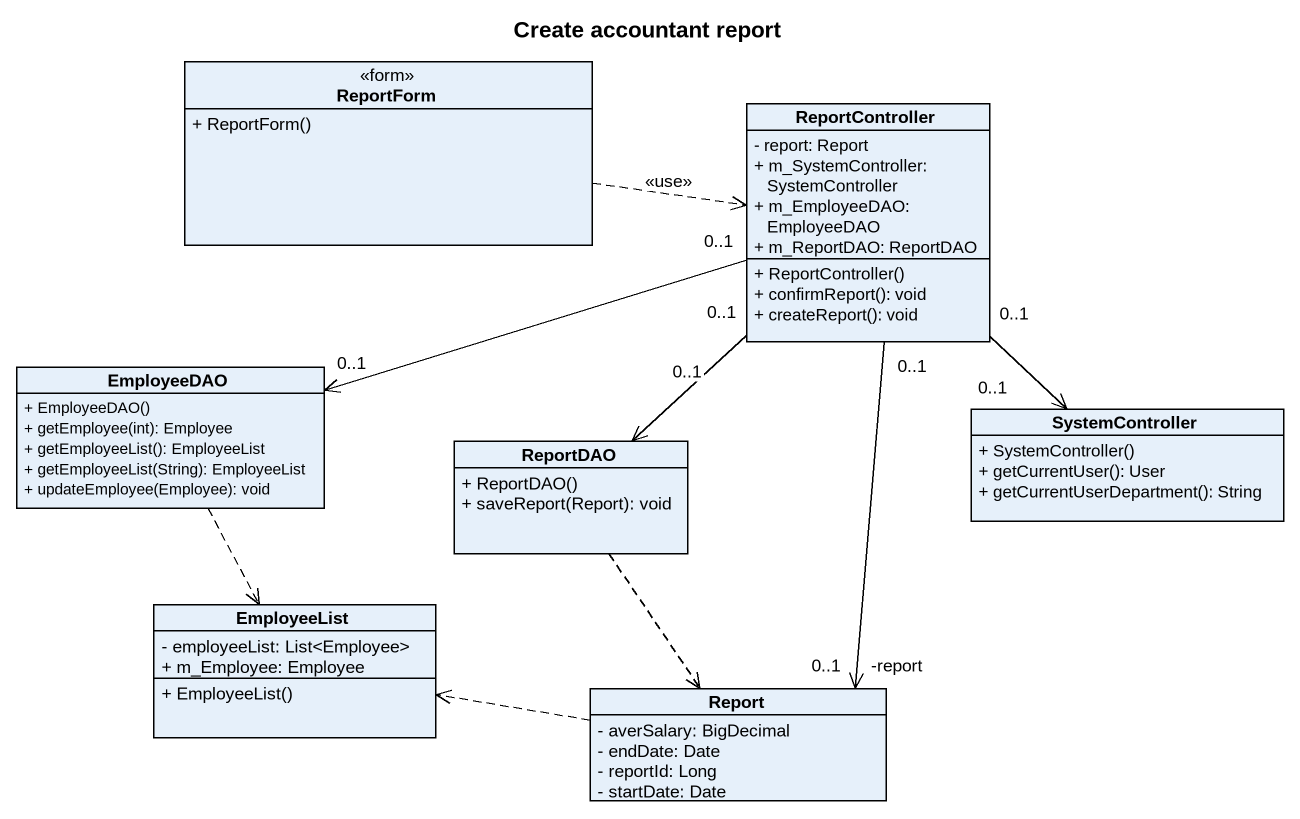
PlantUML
@startuml
title Create accountant report
hide circle
hide empty members
skinparam classAttributeIconSize 0
class ReportForm <<form>> {
  + ReportForm()
}
class ReportController {
  - report: Report
  + m_SystemController: SystemController
  + m_EmployeeDAO: EmployeeDAO
  + m_ReportDAO: ReportDAO
  + ReportController()
  + confirmReport(): void
  + createReport(): void
}
class EmployeeDAO {
  + EmployeeDAO()
  + getEmployee(int): Employee
  + getEmployeeList(): EmployeeList
  + getEmployeeList(String): EmployeeList
  + updateEmployee(Employee): void
}
class ReportDAO {
  + ReportDAO()
  + saveReport(Report): void
}
class SystemController {
  + SystemController()
  + getCurrentUser(): User
  + getCurrentUserDepartment(): String
}
class EmployeeList {
  - employeeList: List<Employee>
  + m_Employee: Employee
  + EmployeeList()
}
class Report {
  - averSalary: BigDecimal
  - endDate: Date
  - reportId: Long
  - startDate: Date
}
ReportForm .right.> ReportController : <<use>>
ReportController "0..1" -left-> "0..1" EmployeeDAO
ReportController "0..1" --> "0..1" ReportDAO
ReportController "0..1" --> "0..1" SystemController
ReportController "0..1" --> "-report\n0..1" Report
EmployeeDAO ..> EmployeeList
ReportDAO ..> Report
Report .left.> EmployeeList
@enduml
